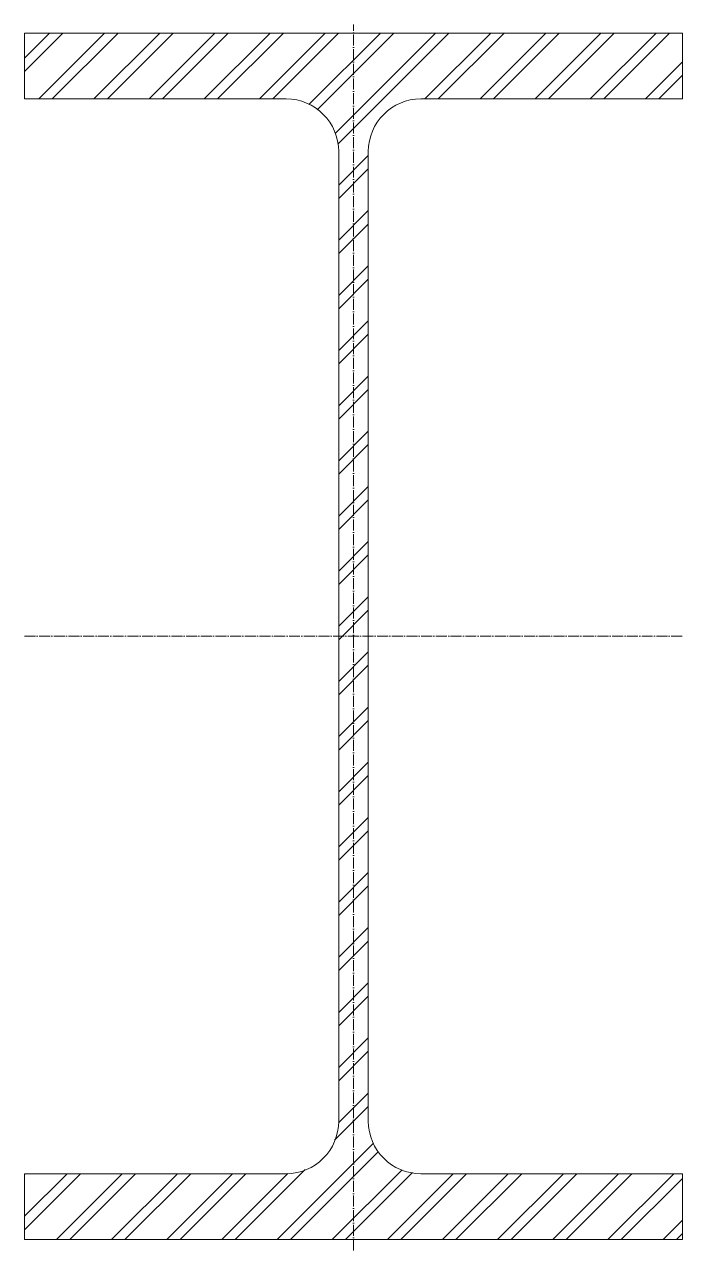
# Model space of a CAD drawing. Header units: metres. Extents: x -150 to 150, y -280 to 279.
import ezdxf

# ---------------------------------------------------------------- set-up
doc = ezdxf.new("R2010")
doc.units = ezdxf.units.M
doc.linetypes.add('MV_hartlijn_staal', pattern=[6.6, 5, -0.8, 0, -0.8])
doc.layers.add('A-DETL-GENF', color=92, linetype='Continuous', lineweight=18)

# ---------------------------------------------------------------- blocks, each defined once
blk = doc.blocks.new('28 Staalprofielen DIN_DIE_DILl 2d - DIL55-4447707-00_0 Basismaterialen')
at = {"layer": 'A-DETL-GENF', "lineweight": 13}
h = blk.add_hatch(dxfattribs=at)
h.set_pattern_fill('FP_458', color=256, style=0, pattern_type=2)
h.set_pattern_definition([(225, (77.778, 2723.179), (12.57236, -12.57236), []), (225, (77.778, 2704.129), (12.57236, -12.57236), [])])
h.paths.add_polyline_path([(-91.23, 275), (-150, 275), (-150, 245), (-30.75, 245), (-24.54, 244.18), (-18.75, 241.78), (-13.78, 237.97), (-9.97, 233), (-7.57, 227.21), (-6.75, 221), (-6.75, -221), (-7.57, -227.21), (-9.97, -233), (-13.78, -237.97), (-18.75, -241.78), (-24.54, -244.18), (-30.75, -245), (-150, -245), (-150, -275), (150, -275), (150, -245), (30.75, -245), (24.54, -244.18), (18.75, -241.78), (13.78, -237.97), (9.97, -233), (7.57, -227.21), (6.75, -221), (6.75, 221), (7.57, 227.21), (9.97, 233), (13.78, 237.97), (18.75, 241.78), (24.54, 244.18), (30.75, 245), (150, 245), (150, 275)])
at = {"layer": 'A-DETL-GENF'}
for p, q in [((150, 275), (-150, 275)), ((-150, 275), (-150, 245)), ((150, 275), (-150, 275)), ((-150, 275), (-150, 245)), ((150, 245), (150, 275)), ((150, 275), (150, 245)), ((-150, 245), (-30.75, 245)), ((-150, 245), (-30.75, 245)), ((30.75, 245), (150, 245)), ((150, 245), (30.75, 245)), ((-6.75, 221), (-6.75, -221)), ((-6.75, -221), (-6.75, 221)), ((6.75, -221), (6.75, 221)), ((6.75, -221), (6.75, 221)), ((-30.75, -245), (-150, -245)), ((-150, -245), (-150, -275)), ((-150, -275), (-150, -245)), ((-150, -245), (-30.75, -245)), ((150, -245), (30.75, -245)), ((150, -245), (30.75, -245)), ((150, -275), (150, -245)), ((150, -275), (150, -245)), ((-150, -275), (150, -275)), ((150, -275), (-150, -275))]:
    blk.add_line(p, q, dxfattribs=at)
at = {"layer": 'A-DETL-GENF', "linetype": 'MV_hartlijn_staal', "lineweight": 13}
for p, q in [((0, -280), (0, 278.92)), ((-150, 0), (150, 0))]:
    blk.add_line(p, q, dxfattribs=at)
at = {"layer": 'A-DETL-GENF'}
for centre, start, end in [((-30.75, 221), 360, 90), ((-30.75, 221), 360, 90), ((30.75, 221), 90, 180), ((30.75, 221), 90, 180), ((-30.75, -221), 270, 360), ((-30.75, -221), 270, 0), ((30.75, -221), 180, 270), ((30.75, -221), 180, 270)]:
    blk.add_arc(centre, 24, start, end, dxfattribs=at)

msp = doc.modelspace()

# ---------------------------------------------------------------- block references
msp.add_blockref('28 Staalprofielen DIN_DIE_DILl 2d - DIL55-4447707-00_0 Basismaterialen', (0, 0))

doc.saveas('drawing.dxf')
